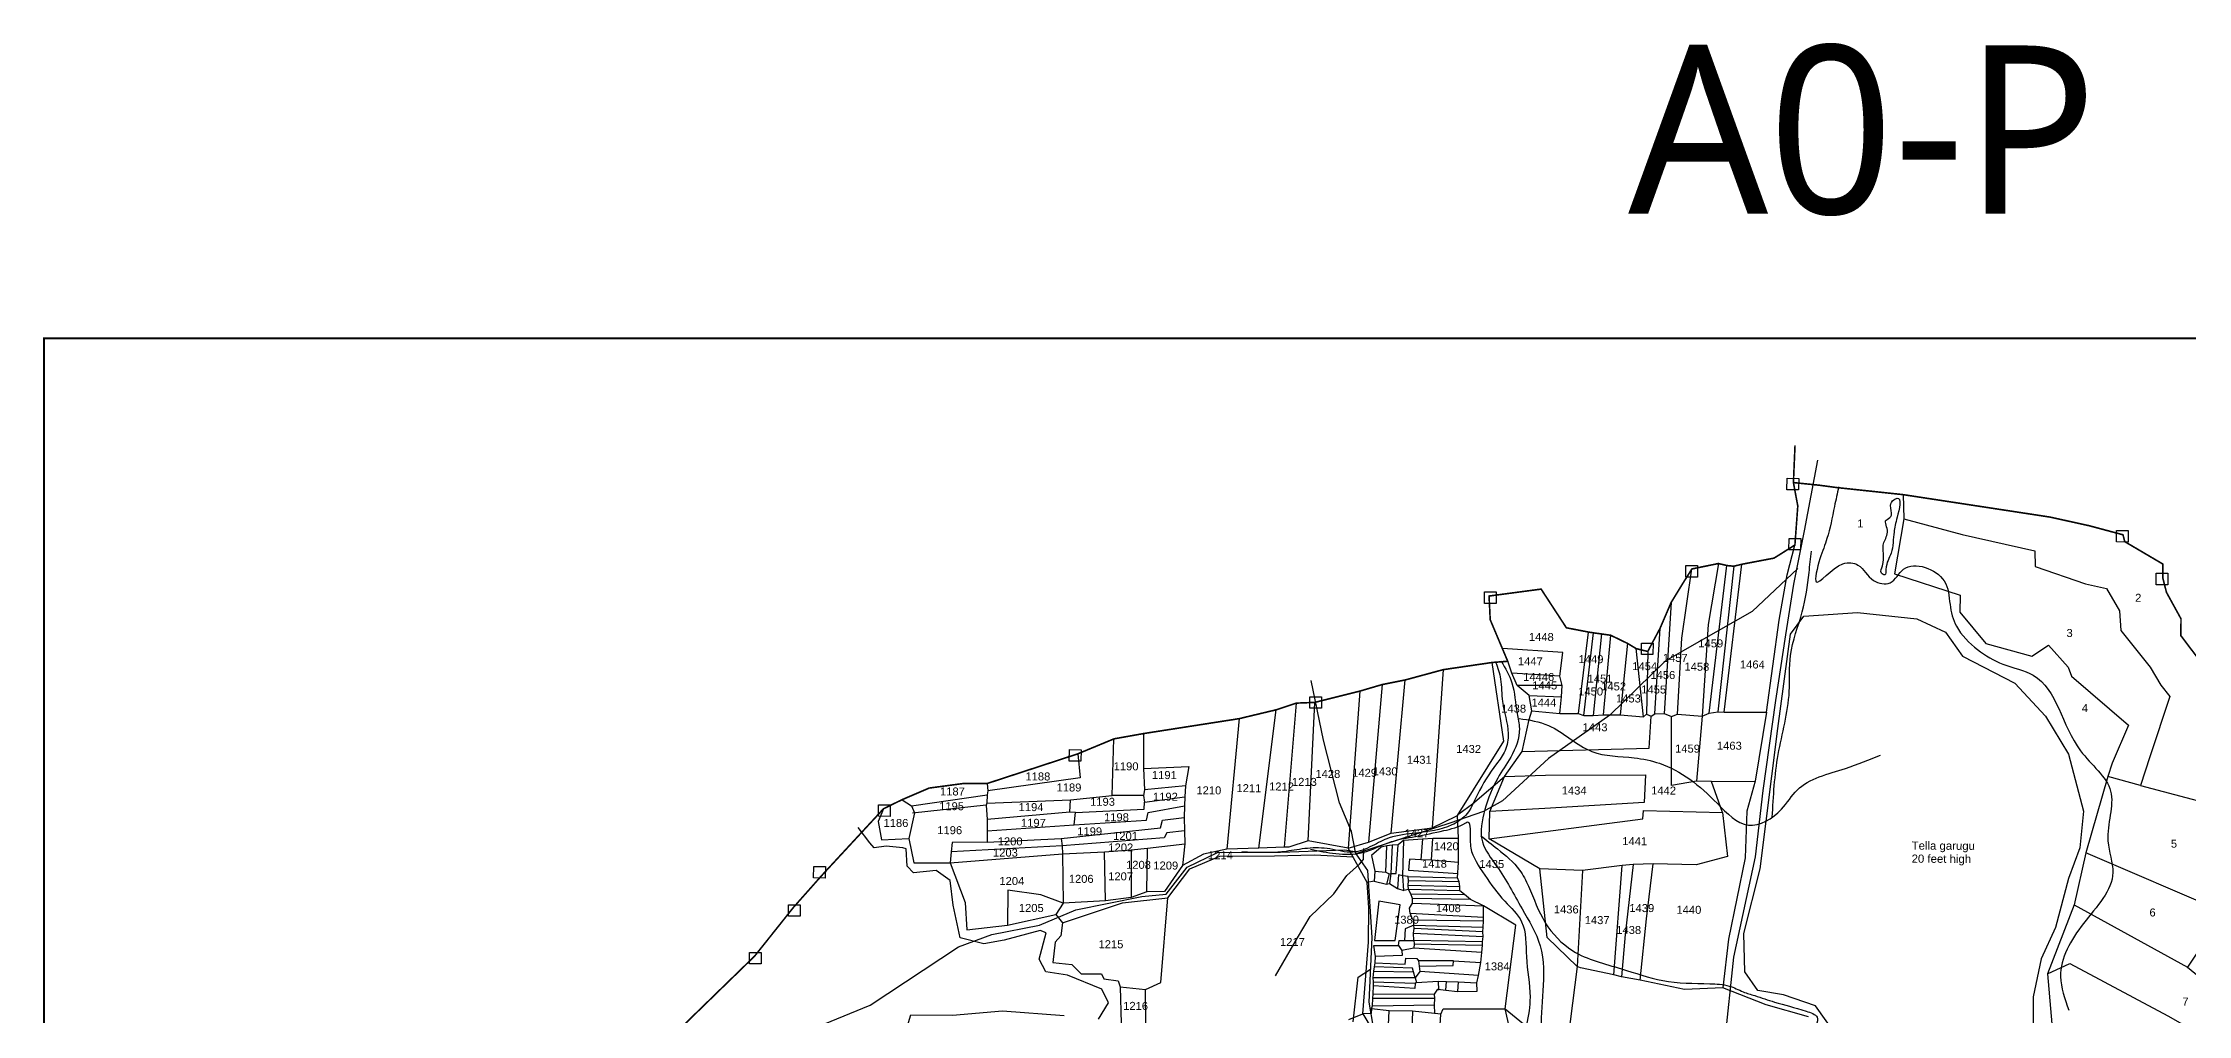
# Model space of a CAD drawing. Header units: inches. Extents: x 179671 to 186600, y 1613438 to 1621634.
# Drawn here: x 179671 to 183692, y 1619810 to 1621634 of the extents above; entities that cross this region are included whole.
import ezdxf
from ezdxf.enums import TextEntityAlignment as Align

# ---------------------------------------------------------------- set-up
doc = ezdxf.new("R2010")
doc.units = ezdxf.units.IN
doc.header["$LTSCALE"] = 15
doc.header["$MEASUREMENT"] = 0
for name, color, linetype in [('CADAS', 1, 'Continuous'), ('HILLS', 3, 'Continuous'), ('PLOT', 7, 'Continuous'), ('PLOT NO', 7, 'Continuous'), ('ROAD', 1, 'Continuous'), ('STREAM', 4, 'Continuous'), ('text1', 7, 'Continuous'), ('text2', 7, 'Continuous'), ('VILLAGE BOUNADRY', 5, 'Continuous'), ('VILLAGE BOUNADRY STONES', 1, 'Continuous')]:
    doc.layers.add(name, color=color, linetype=linetype)
doc.styles.get("Standard").update_dxf_attribs({"font": 'arial.ttf'})
doc.styles.add('TMS', font='trebuc.ttf')

msp = doc.modelspace()

# ---------------------------------------------------------------- linework, layer by layer
at = {"layer": 'HILLS'}
for points in [[(183073.7, 1619715.2), (182994.2, 1619827.3), (182934.1, 1619847.9), (182885.9, 1619856.1), (182861.6, 1619891.6), (182859.6, 1619963.3), (182890.2, 1620084.5), (182923, 1620347.8), (182947, 1620524.4), (182972.1, 1620558.3), (183072.6, 1620565.3), (183183.8, 1620553.5), (183237.6, 1620528.4), (183269.2, 1620483.4), (183367.8, 1620432.6), (183425.1, 1620370.7), (183467.9, 1620299.7), (183496.5, 1620192.8), (183489.4, 1620123.6), (183468.2, 1620066.4), (183443.9, 1619974.2), (183417, 1619915.9), (183402, 1619844.5), (183402.2, 1619762.3)], [(181649.7, 1619802.6), (181668.2, 1619832.9), (181655.8, 1619858.7), (181591.9, 1619884.9), (181550.7, 1619891.1), (181538.4, 1619914.9), (181551.6, 1619964.2), (181540.2, 1619968.6), (181472.9, 1619950.4), (181434.9, 1619943.5), (181390.5, 1619955.1), (181377.1, 1620016.6), (181371.8, 1620062.7), (181345.3, 1620081.3), (181303, 1620077.1), (181291.1, 1620089.6), (181289.1, 1620122.1), (181282.6, 1620123.8), (181251.7, 1620127.1), (181229.4, 1620124), (181220.8, 1620133.2), (181199.2, 1620162)], [(181273.2, 1619728.8), (181297.7, 1619810.7), (181376.3, 1619810.3), (181469.7, 1619818), (181585.1, 1619809.4)]]:
    msp.add_lwpolyline(points, dxfattribs=at)
at = {"layer": 'PLOT'}
for points in [[(183158.1, 1620786.4), (183159.7, 1620740.7), (183142, 1620638), (183265.2, 1620597.8), (183264.6, 1620566.2), (183313.1, 1620507.1), (183399.2, 1620483.2), (183430.5, 1620503.8), (183467.7, 1620462.7), (183473.9, 1620445.9), (183580.6, 1620353.9), (183550.1, 1620282.9), (183541.8, 1620257.9), (183501, 1620114.2), (183479.1, 1620016.7), (183429.1, 1619887.6), (183447.1, 1619677.9), (183652.7, 1619549.9), (183751.3, 1619486.4)], [(183159.7, 1620740.7), (183268.9, 1620711.8), (183405.2, 1620680.7), (183405.9, 1620651.4), (183499.9, 1620619.3), (183539.4, 1620610.2), (183563.7, 1620568.2), (183566, 1620531.7), (183621.5, 1620462.7), (183641, 1620428.8), (183658, 1620407.6), (183620.5, 1620294.3), (183603.2, 1620241), (183541.8, 1620257.9)], [(182462, 1620380.7), (182514.6, 1620376), (182549.2, 1620376.1), (182559.3, 1620371.8), (182577.1, 1620372.2), (182596.4, 1620373.3), (182627.8, 1620373.6), (182671.2, 1620369.8), (182677.2, 1620374.4), (182686.1, 1620370.8), (182692.9, 1620375.4), (182710.2, 1620375.7), (182723.8, 1620370.5), (182735.3, 1620374.3), (182781.2, 1620371.1), (182794.4, 1620376.5), (182810.6, 1620378.7), (182822.8, 1620378.6), (182902.3, 1620378.3), (182925.8, 1620550.9), (182940.8, 1620635.8), (182955.3, 1620691.9)], [(182735.3, 1620374.3), (182743.4, 1620517.4), (182762.2, 1620647)], [(182811.9, 1620657.2), (182792.8, 1620542.5), (182781.2, 1620371.1), (182770.7, 1620248.8)], [(182794.4, 1620376.5), (182827.7, 1620653.4)], [(182840.8, 1620652.1), (182810.6, 1620378.7)], [(182822.8, 1620378.6), (182855.8, 1620655.8)], [(182723.1, 1620583.8), (182710.2, 1620375.7)], [(182568, 1620528.7), (182549.2, 1620376.1)], [(182559.3, 1620371.8), (182577.4, 1620527.2)], [(182592.4, 1620525.1), (182577.1, 1620372.2)], [(182596.4, 1620373.3), (182610, 1620522.6)], [(182692.9, 1620375.4), (182702.5, 1620535.7)], [(182422.4, 1619778.4), (182412.4, 1619821.8), (182432, 1619978.6), (182371.2, 1620014.9), (182347, 1620027.1), (182336.1, 1620036.6), (182327.1, 1620043.1), (182327.3, 1620051.4), (182325.6, 1620060.3), (182322.8, 1620067.7), (182324.9, 1620096.5), (182324.9, 1620142.3), (182322.5, 1620184.5), (182325.4, 1620187.5), (182351, 1620206.6), (182410.8, 1620257.5), (182444, 1620304.3), (182457.2, 1620364.3), (182462, 1620380.7), (182457.2, 1620409.6), (182434.3, 1620428.4), (182424.9, 1620451.6), (182416.9, 1620473.8)], [(182514.6, 1620376), (182518, 1620407.3), (182519, 1620428.2), (182514.8, 1620446), (182520.1, 1620490.4), (182407, 1620497.8)], [(182641.2, 1620507.5), (182627.8, 1620373.6)], [(182671.2, 1620369.8), (182657.6, 1620497.6)], [(182679.4, 1620492.2), (182677.2, 1620374.4)], [(182198.5, 1620151.6), (182224.4, 1620438.7)], [(182296, 1620458.1), (182275.1, 1620161.4)], [(182322.5, 1620184.5), (182409.6, 1620324), (182388, 1620471.6)], [(182514.8, 1620446), (182424.9, 1620451.6)], [(183745.2, 1620434.1), (183761.8, 1620311.5), (183806.2, 1620187.3), (183760.3, 1620003), (183691.6, 1619900.1), (183841, 1619777.3), (183887.3, 1619779.7), (184125.5, 1619673), (184012.2, 1619505.9), (184094.1, 1619461.3), (184154.7, 1619458), (184254.5, 1619566.6), (184371.5, 1619694.1), (184450.4, 1619798.7), (184457.2, 1619809.2)], [(182020.3, 1620395.3), (181997.7, 1620125)], [(182042.7, 1620136.9), (182055.1, 1620396.7)], [(182139.9, 1620417.9), (182117.8, 1620123.3)], [(182181.4, 1620430.1), (182156, 1620134.3)], [(182519, 1620428.2), (182434.3, 1620428.4)], [(182457.2, 1620409.6), (182518, 1620407.3)], [(181913.5, 1620366.2), (181890.5, 1620121.1)], [(181950.4, 1620123.2), (181982.8, 1620382.8)], [(182382.3, 1620141), (182670.2, 1620178.2), (182671.6, 1620194.2), (182819.7, 1620190.4), (182798.8, 1620248.3), (182770.7, 1620248.8), (182724.1, 1620240.9), (182724.2, 1620270.5), (182723.8, 1620370.5)], [(182444, 1620304.3), (182682.3, 1620311.1), (182686.1, 1620370.8)], [(182902.3, 1620378.3), (182881, 1620249.2), (182865.1, 1620192.7), (182861.8, 1620105.2), (182830.9, 1619952.6), (182820.3, 1619861.5)], [(181604.3, 1620167.3), (181606.9, 1620190.4), (181595.8, 1620190.8), (181597.5, 1620213.7), (181675.6, 1620222.1), (181678.7, 1620328.3)], [(181734.1, 1620338.2), (181734, 1620272.6), (181819.2, 1620276.5), (181813.1, 1620239.9), (181811.4, 1620219.6), (181810.7, 1620202.6), (181810.6, 1620180.7), (181811.2, 1620155.5), (181811.7, 1620131.2), (181807.1, 1620091)], [(181610.7, 1620300.1), (181615.6, 1620255.4), (181442.4, 1620230.6)], [(181734, 1620272.6), (181735.9, 1620232.4)], [(183603.2, 1620241), (183806.2, 1620187.3), (183947, 1620098.6), (183976, 1620221.4), (184004.1, 1620275.5)], [(181441.2, 1620244.6), (181442.4, 1620230.6), (181441.2, 1620223.5), (181440.3, 1620207.9), (181439.1, 1620204.2), (181440.8, 1620176.8), (181440.7, 1620155.5), (181440.8, 1620134.5), (181375.4, 1620133.9), (181373.3, 1620116.1), (181371.6, 1620096)], [(181813.1, 1620239.9), (181735.9, 1620232.4), (181734.4, 1620221.9), (181735.8, 1620209.3)], [(182980.9, 1619806.8), (182901.5, 1619829.7), (182820.3, 1619861.5), (182748, 1619857.9), (182665.2, 1619875.7), (182630.2, 1619881.9), (182615.6, 1619885.4), (182553.4, 1619898.6), (182546.9, 1619901), (182490.6, 1619956), (182477.2, 1620084.3), (182382.3, 1620141), (182383.5, 1620191.9), (182410.8, 1620257.5), (182487.7, 1620260), (182674.9, 1620260.8), (182672.5, 1620209.1), (182486.4, 1620197.9), (182383.5, 1620191.9)], [(182798.8, 1620248.3), (182881, 1620249.2)], [(181246.7, 1620197.2), (181236.4, 1620173.5), (181242.9, 1620138.9), (181294.3, 1620141.4), (181303.3, 1620095.6), (181371.6, 1620096), (181399.5, 1620021.1), (181403.1, 1619969.8), (181478.9, 1619978.6), (181569.7, 1619998.7), (181582, 1619983.2), (181579.2, 1619959.1), (181568.5, 1619946.7), (181563.9, 1619908.6), (181599.6, 1619904.8), (181617.4, 1619887.7), (181655.1, 1619887.6), (181659.6, 1619878), (181686.5, 1619874.5), (181690.1, 1619862.9), (181692, 1619794.2)], [(181281.5, 1620214.2), (181298.9, 1620202.7), (181305, 1620189.5), (181294.3, 1620141.4)], [(181298.9, 1620202.7), (181441.2, 1620223.5)], [(181439.1, 1620204.2), (181300.8, 1620188.6)], [(181440.3, 1620207.9), (181597.5, 1620213.7)], [(181440.7, 1620155.5), (181604.3, 1620167.3), (181739.8, 1620175.7), (181743, 1620190), (181810.7, 1620202.6)], [(181606.9, 1620190.4), (181735.2, 1620196.5), (181735.8, 1620209.3), (181811.4, 1620219.6)], [(181734.4, 1620221.9), (181675.6, 1620222.1)], [(181811.2, 1620155.5), (181777.7, 1620152.2), (181772.7, 1620142.9), (181581.5, 1620127.4), (181373.3, 1620116.1)], [(181595.8, 1620190.8), (181440.8, 1620176.8)], [(181440.8, 1620134.5), (181579.8, 1620141.1), (181766, 1620161.7), (181769.6, 1620175.7), (181805.4, 1620180.2), (181810.6, 1620180.7)], [(182117.8, 1620123.3), (182156, 1620134.3), (182198.5, 1620151.6), (182275.1, 1620161.4), (182320.5, 1620183.2), (182322.5, 1620184.5)], [(182819.7, 1620190.4), (182829, 1620107.6), (182770.2, 1620092.1), (182689.3, 1620094), (182651.9, 1620092.9), (182631.4, 1620090.5), (182557.4, 1620081.6), (182477.2, 1620084.3)], [(181371.6, 1620096), (181582.1, 1620112.7), (181660.7, 1620116.4), (181710.7, 1620120), (181741.6, 1620123.4), (181811.7, 1620131.2)], [(181579.8, 1620141.1), (181581.5, 1620127.4), (181582.1, 1620112.7), (181583.5, 1620019.8), (181541.6, 1620036), (181479.8, 1620044.6), (181478.9, 1619978.6)], [(182119.2, 1619802.1), (182145.2, 1619812.7), (182155.8, 1619947.1), (182156.8, 1620011.6), (182153.5, 1620058.7), (182117.8, 1620123.3), (182042.7, 1620136.9), (182006.3, 1620124.9), (181997.7, 1620125), (181950.4, 1620123.2), (181890.5, 1620121.1), (181846.3, 1620111.9), (181807.1, 1620091), (181773.3, 1620041.9), (181740.3, 1620041.5), (181710.8, 1620030.6), (181663.1, 1620024.6), (181583.5, 1620019.8), (181569.7, 1619998.7)], [(181663.1, 1620024.6), (181660.7, 1620116.4)], [(181710.7, 1620120), (181710.8, 1620030.6)], [(181740.3, 1620041.5), (181741.6, 1620123.4)], [(182222.2, 1620138.1), (182211.7, 1620129.3), (182200.3, 1620128.7), (182190.4, 1620127.6), (182179.5, 1620125), (182161.5, 1620109.8), (182167.7, 1620080.2), (182166.5, 1620061.2), (182153.5, 1620058.7)], [(182167.7, 1620080.2), (182188.5, 1620078.4), (182194.6, 1620075.3), (182197.7, 1620075.8), (182207.5, 1620075.7), (182211.7, 1620129.3)], [(182188.5, 1620078.4), (182190.4, 1620127.6)], [(182200.3, 1620128.7), (182197.7, 1620075.8)], [(182240.8, 1619950.1), (182240.3, 1619964.1), (182241.4, 1619972.7), (182240.9, 1619978.7), (182240.4, 1619988.1), (182238.1, 1619990.2), (182234.1, 1620001.1), (182233, 1620010.8), (182238.7, 1620020.1), (182238.1, 1620028.7), (182235.1, 1620037.6), (182231.2, 1620046), (182230.2, 1620053.6), (182230.6, 1620062), (182230.2, 1620070.2), (182220.2, 1620071.2), (182212, 1620073), (182210.2, 1620047.9), (182222.2, 1620043.6), (182220.2, 1620071.2), (182222.2, 1620138.1), (182256.9, 1620140.5), (182276.3, 1620141.8), (182324.9, 1620142.3)], [(182256.9, 1620140.5), (182254.1, 1620101.2)], [(182273.9, 1620100.6), (182276.3, 1620141.8)], [(184159, 1619764.6), (183958.4, 1619887.4), (183873.7, 1619940), (183760.3, 1620003), (183501, 1620114.2)], [(181582, 1619983.2), (181694.5, 1620020.8), (181779.8, 1620029.8), (181821, 1620084.6), (181877.5, 1620108.3), (181979.9, 1620108.6), (182054, 1620110.7), (182127.9, 1620107)], [(182194.6, 1620075.3), (182189.5, 1620055.7)], [(182197.7, 1620075.8), (182195.4, 1620057.2)], [(182324.9, 1620096.5), (182273.9, 1620100.6), (182254.1, 1620101.2), (182232.8, 1620102.6), (182230.7, 1620081.7), (182323.9, 1620075.6)], [(182557.4, 1620081.6), (182546.9, 1619901)], [(182615.6, 1619885.4), (182631.4, 1620090.5)], [(182651.9, 1620092.9), (182636.8, 1619961.4), (182630.2, 1619881.9)], [(182665.2, 1619875.7), (182677, 1619990.6), (182689.3, 1620094)], [(182166.5, 1620061.2), (182189.5, 1620055.7), (182195.4, 1620057.2), (182210.2, 1620047.9)], [(182327.1, 1620043.1), (182231.2, 1620046), (182222.2, 1620043.6)], [(182230.2, 1620070.2), (182322.8, 1620067.7)], [(182230.2, 1620053.6), (182327.3, 1620051.4)], [(182325.6, 1620060.3), (182230.6, 1620062)], [(182235.1, 1620037.6), (182336.1, 1620036.6)], [(181738.7, 1619786.9), (181737.9, 1619858.4), (181766.4, 1619871.3), (181779.8, 1620029.8)], [(182166.9, 1619950), (182206.1, 1619950.1), (182215.3, 1620016.8), (182175, 1620023.8), (182166.9, 1619950)], [(182234.1, 1620001.1), (182371.7, 1619993.9)], [(182347, 1620027.1), (182238.1, 1620028.7)], [(182238.7, 1620020.1), (182371.2, 1620014.9)], [(182280.1, 1619812.9), (182279.8, 1619829.3), (182280.5, 1619841.2), (182279.5, 1619849.7), (182286.1, 1619858.9), (182301.1, 1619857.2), (182322.9, 1619854.7), (182359.8, 1619855.2), (182359.2, 1619870.6), (182362, 1619884.6), (182366.2, 1619909.1), (182368.2, 1619927.7), (182369.6, 1619941), (182369.4, 1619947.6), (182370.9, 1619957.7), (182370.1, 1619966.5), (182371, 1619974.8), (182371.7, 1619986.2), (182371.7, 1619993.9), (182371.2, 1620014.9)], [(183479.1, 1620016.7), (183691.6, 1619900.1)], [(182212, 1619940.7), (182213.2, 1619950.2), (182223.5, 1619950.1), (182240.8, 1619950.1), (182241.3, 1619944), (182240.8, 1619935.7), (182218.2, 1619931.6)], [(182240.9, 1619978.7), (182224.9, 1619972), (182223.5, 1619950.1)], [(182240.3, 1619964.1), (182370.9, 1619957.7)], [(182371.7, 1619986.2), (182240.4, 1619988.1)], [(182240.9, 1619978.7), (182371, 1619974.8)], [(182370.1, 1619966.5), (182241.4, 1619972.7)], [(182161.5, 1619821.6), (182163.5, 1619827.7), (182164.2, 1619841.3), (182164.4, 1619850.1), (182165.2, 1619864.9), (182165.1, 1619872.6), (182164.5, 1619880.3), (182166, 1619892.8), (182167, 1619900.9), (182168.4, 1619908.3), (182169.1, 1619920.3), (182165.8, 1619940.6), (182212, 1619940.7), (182218.2, 1619931.6), (182219.1, 1619921.9), (182169.1, 1619920.3)], [(182168.4, 1619908.3), (182224.5, 1619905.7), (182225.7, 1619917.1), (182246.4, 1619916.6), (182249.6, 1619912.1), (182251.1, 1619902.2), (182252.3, 1619891.9), (182243.5, 1619880), (182240.1, 1619891.3), (182238.4, 1619898.3), (182167, 1619900.9)], [(182369.4, 1619947.6), (182240.8, 1619950.1)], [(182368.2, 1619927.7), (182240.8, 1619935.7)], [(182241.3, 1619944), (182369.6, 1619941)], [(182315.3, 1619912.2), (182249.6, 1619912.1)], [(182251.1, 1619902.2), (182314.6, 1619903.4), (182315.3, 1619912.2), (182366.2, 1619909.1)], [(182243.5, 1619880), (182164.5, 1619880.3)], [(182165.1, 1619872.6), (182243.2, 1619870)], [(182243.5, 1619880), (182245.8, 1619871.2), (182243.2, 1619870), (182243, 1619859.9), (182165.2, 1619864.9)], [(182166, 1619892.8), (182240.1, 1619891.3)], [(182245.8, 1619871.2), (182286.6, 1619873.9), (182302.3, 1619873.4), (182323.9, 1619872.5), (182359.2, 1619870.6)], [(182362, 1619884.6), (182252.3, 1619891.9)], [(182286.6, 1619873.9), (182287.4, 1619856.9)], [(182301.1, 1619857.2), (182302.3, 1619873.4)], [(182323.9, 1619872.5), (182322.9, 1619854.7)], [(182546.9, 1619901), (182525, 1619729.1), (182562.3, 1619658.2), (182563.2, 1619626.1), (182553.8, 1619596.3), (182578.9, 1619561.7), (182635.4, 1619409.6), (182710.8, 1619345.6), (182736.2, 1619340.3), (182828.1, 1619348.7), (182927.2, 1619312.8), (182996.2, 1619315.1), (183117.9, 1619395.8), (183128.6, 1619611.9), (183069.5, 1619584.2), (183041.4, 1619573), (182899.3, 1619562.8)], [(183429.1, 1619887.6), (183470.7, 1619906.8), (183654.2, 1619808.5), (183842.9, 1619701.3), (183887.3, 1619779.7), (183958.4, 1619887.4)], [(181690.1, 1619862.9), (181737.9, 1619858.4)], [(182280.5, 1619841.2), (182164.2, 1619841.3)], [(182164.4, 1619850.1), (182279.5, 1619849.7)], [(182145.2, 1619812.7), (182162.8, 1619783.2), (182156.8, 1619766.8), (182141.7, 1619509)], [(182291.3, 1619811.6), (182238.3, 1619817.7), (182194.7, 1619818.1), (182161.5, 1619821.6), (182160.8, 1619813.1), (182145.2, 1619812.7)], [(182163.5, 1619827.7), (182279.8, 1619829.3)], [(182179.5, 1619501.1), (182194.7, 1619818.1)], [(182238.3, 1619817.7), (182227.1, 1619497.6)], [(182274.3, 1619494.2), (182275.7, 1619510.9), (182277.8, 1619530), (182278, 1619569.6), (182279.4, 1619603.8), (182283.3, 1619640.9), (182284.1, 1619658.4), (182285.7, 1619681.4), (182289.9, 1619781.3), (182291.3, 1619811.6), (182296.1, 1619822.2), (182412.4, 1619821.8)], [(182412.4, 1619821.8), (182525, 1619729.1), (182900.4, 1619636.4)]]:
    msp.add_lwpolyline(points, dxfattribs=at)
at = {"layer": 'ROAD'}
for points in [[(182824.2, 1619758.7), (182841.1, 1619919.1), (182881.2, 1620106.9), (182895.5, 1620231.2), (182919.7, 1620400), (182938.5, 1620523.3), (182953.2, 1620618.4), (182973, 1620718.2), (182998.5, 1620850.9)], [(182960.7, 1620647.9), (182874.9, 1620566.9), (182775.3, 1620510.5), (182712.1, 1620473.8), (182608.3, 1620372.9), (182493.1, 1620291.7), (182407.3, 1620212.3), (182371.4, 1620191.9), (182308.3, 1620170), (182164.2, 1620123), (182131.9, 1620112.9), (182123.9, 1620154.4), (182101.6, 1620208.2), (182071.7, 1620325.8), (182048.6, 1620437.9)], [(180803.9, 1619732.2), (180869.2, 1619708), (180975, 1619727.5), (181221.5, 1619828.7), (181387.2, 1619938.3), (181449.9, 1619961.2), (181539.4, 1619978.7), (181607.5, 1620007.4), (181731.2, 1620032.5), (181776.4, 1620037.2), (181816, 1620087.4), (181872.9, 1620115.4), (181991.2, 1620115.7), (182111.6, 1620120.1), (182134.3, 1620116.4)], [(182131.9, 1620112.9), (182154.2, 1620081.2), (182162.4, 1619955.4), (182156.3, 1619834.2), (182164.8, 1619787.1)], [(182127.2, 1619797.6), (182136.3, 1619881.1), (182159.5, 1619896.6)]]:
    msp.add_lwpolyline(points, dxfattribs=at)
at = {"layer": 'STREAM'}
msp.add_lwpolyline([(181981.5, 1619884), (182022.6, 1619955.2), (182046.3, 1619995), (182090.6, 1620037.3), (182115.2, 1620072.3), (182139.2, 1620093.4), (182146.3, 1620101.8), (182147.3, 1620122.4)], dxfattribs=at)
for points in [[(183037.1, 1620800.8), (183029.5, 1620764.3), (183015.4, 1620703.9), (183002.3, 1620666), (182995.2, 1620622.6), (183045.3, 1620656.6), (183073.5, 1620654.2), (183102.9, 1620625.4), (183133.9, 1620621.2), (183159, 1620646.5), (183235.2, 1620624.4), (183246.1, 1620580.5), (183258.2, 1620539.5), (183297.8, 1620495.9), (183345.3, 1620468.5), (183402.1, 1620447.5), (183490.7, 1620306.1), (183547.2, 1620230.2), (183542.1, 1620136.9), (183551.3, 1620077.7), (183496.5, 1619982.2), (183453.4, 1619882.3), (183468.6, 1619819.6)], [(183128, 1620739.8), (183136.2, 1620747.8), (183134.5, 1620765.9), (183140.9, 1620776.8), (183146.9, 1620779.8), (183147, 1620743.9), (183141.1, 1620716.2), (183135.7, 1620676.8), (183126, 1620646.2), (183123.6, 1620636), (183117.9, 1620639.2), (183119.4, 1620653), (183122.1, 1620696.6), (183128.6, 1620719.5), (183128, 1620739.8), (183128.9, 1620740)], [(182912.9, 1620181.3), (182924, 1620299), (182944.8, 1620417), (182947, 1620484.9), (182969, 1620566.6), (182981.8, 1620640.2), (182986.2, 1620680.4)], [(182404.9, 1620473.9), (182424.5, 1620433.6), (182434.5, 1620375.9), (182438.7, 1620347.6), (182422.6, 1620294.2), (182398.1, 1620254.7), (182374.3, 1620195.8), (182369.4, 1620135.2), (182396.1, 1620089.7), (182443.7, 1620009.7), (182477.7, 1619939.9), (182482.9, 1619855.7), (182480.4, 1619775), (182507, 1619673.5), (182528.6, 1619617), (182558.1, 1619555.6), (182575.6, 1619516.9), (182605, 1619461.8), (182614.7, 1619424.4), (182644.6, 1619374.7), (182690.9, 1619352.2), (182721.7, 1619318.6), (182714.2, 1619251.4), (182736.7, 1619184.8), (182760.5, 1619135.7), (182804.6, 1619071.8), (182838, 1619048.5), (182890.3, 1619025.1), (182965.8, 1618995.6), (182995, 1618982.1), (183015.3, 1618959.1), (183044.3, 1618917.3), (183083.1, 1618846.8), (183116.9, 1618806.7), (183196.7, 1618756), (183236.6, 1618724.9), (183269.5, 1618693.4), (183298.2, 1618671.4), (183339.4, 1618632.4), (183386.9, 1618600.9), (183453.8, 1618561.1)], [(182394.3, 1620472.4), (182403.5, 1620440.4), (182406.9, 1620398.4), (182417.9, 1620338.3), (182411.9, 1620306.2), (182396, 1620281.3), (182360.2, 1620224.1), (182338, 1620184.6), (182312, 1620166.8), (182246, 1620151.6), (182194.6, 1620142.4), (182163, 1620127.6), (182126.3, 1620115.7), (182083.4, 1620121.8), (182041.6, 1620122.9), (182001.3, 1620117.3), (181939.2, 1620115.2), (181918.7, 1620116.1)], [(182438.1, 1620366.6), (182493.1, 1620353.4), (182574.7, 1620304.6), (182653.8, 1620292.7), (182701.4, 1620282.4), (182809.9, 1620207.3), (182868, 1620166.4), (182930.1, 1620196.2), (182959.3, 1620232.1), (183050.2, 1620272.9), (183115.9, 1620298)], [(182047.3, 1620121.6), (182094.7, 1620113), (182145.2, 1620115.1), (182199.3, 1620135.7), (182243.3, 1620145), (182297, 1620156.1), (182338.1, 1620170.7), (182341.8, 1620172.5), (182346.5, 1620159.3), (182347.7, 1620123.2), (182373.8, 1620072.7), (182411.3, 1620023.7), (182442.9, 1619985.2), (182451.9, 1619919.7), (182458.7, 1619843.8), (182451.8, 1619791.3), (182441.6, 1619767.3), (182405.8, 1619757.4), (182360.3, 1619758), (182299.7, 1619754), (182273.6, 1619756.7), (182228.6, 1619756.4), (182192.5, 1619763.3), (182177.7, 1619757.5), (182101.2, 1619745.5), (182033.9, 1619730.6), (181979.5, 1619713.6), (181947.9, 1619700.7), (181891.9, 1619696.3), (181841.8, 1619683.1), (181797.9, 1619653.4), (181797, 1619638.7)], [(182366, 1620146.7), (182397.6, 1620121.7), (182439, 1620082.1), (182455.8, 1620051.9), (182487.2, 1619983.5), (182538.7, 1619930.9), (182629.9, 1619897), (182707.4, 1619875), (182795.8, 1619869), (182832, 1619864.7), (182858.3, 1619853.8), (182879.9, 1619846.6), (182917, 1619834.7), (182976.2, 1619817.6), (182996.8, 1619806.2), (182983.6, 1619773.1), (182972.7, 1619744), (182962.2, 1619721.9), (182950.9, 1619707.9), (182943.7, 1619679.7), (182923.4, 1619653.5), (182916.1, 1619596.2), (182911.3, 1619579.3)]]:
    msp.add_spline(points, degree=3, dxfattribs=at)
at = {"layer": 'text2', "color": 5, "const_width": 4}
msp.add_lwpolyline([(179672.8, 1621079.7), (186596.1, 1621079.7), (186596.1, 1613441.9), (179672.8, 1613441.9)], close=True, dxfattribs=at)
at = {"layer": 'VILLAGE BOUNADRY', "const_width": 3}
for points in [[(182955.5, 1620878.8), (182952.5, 1620809), (182992.7, 1620804.9), (183000.7, 1620804.1), (183033.4, 1620799.7), (183158.1, 1620786.4), (183433.5, 1620744.3), (183507.3, 1620728), (183570.3, 1620711.1), (183573.7, 1620698.2), (183644.9, 1620656.3), (183644.8, 1620630.9), (183651.9, 1620603), (183679.1, 1620553.5), (183678.9, 1620521.8), (183745.2, 1620434.1)], [(180826.8, 1619747.3), (181005.2, 1619920.9), (181077.7, 1620012), (181130.9, 1620072), (181246.7, 1620197.2), (181281.5, 1620214.2), (181332.3, 1620236), (181396, 1620244.5), (181441.2, 1620244.6), (181610.7, 1620300.1), (181678.7, 1620328.3), (181734.1, 1620338.2), (181913.5, 1620366.2), (181982.8, 1620382.8), (182020.3, 1620395.3), (182055.1, 1620396.7), (182139.9, 1620417.9), (182181.4, 1620430.1), (182224.4, 1620438.7), (182296, 1620458.1), (182388, 1620471.6), (182416.9, 1620473.8), (182384.1, 1620551.7), (182381.9, 1620596.2), (182479.5, 1620609.2), (182526.9, 1620536.6), (182568, 1620528.7), (182577.4, 1620527.2), (182592.4, 1620525.1), (182610, 1620522.6), (182641.2, 1620507.5), (182657.6, 1620497.6), (182679.4, 1620492.2), (182702.5, 1620535.7), (182723.1, 1620583.8), (182744.9, 1620619.5), (182762.2, 1620647), (182811.9, 1620657.2), (182827.7, 1620653.4), (182840.8, 1620652.1), (182855.8, 1620655.8), (182916.2, 1620667.3), (182955.3, 1620691.9), (182960.7, 1620765), (182952.5, 1620809)]]:
    msp.add_lwpolyline(points, dxfattribs=at)
at = {"layer": 'VILLAGE BOUNADRY STONES'}
for points in [[(182940.5, 1620817), (182962.4, 1620816.9), (182962.3, 1620795.4), (182940.4, 1620795.5)], [(183558.2, 1620719.1), (183580.1, 1620719), (183580, 1620697.5), (183558.2, 1620697.6)], [(182944.3, 1620704.3), (182966.1, 1620704.3), (182966, 1620682.7), (182944.2, 1620682.8)], [(182750.7, 1620653.3), (182772.5, 1620653.2), (182772.4, 1620631.6), (182750.6, 1620631.7)], [(183632.8, 1620638.9), (183654.6, 1620638.9), (183654.5, 1620617.3), (183632.7, 1620617.4)], [(182373.5, 1620603.8), (182395.3, 1620603.8), (182395.2, 1620582.2), (182373.4, 1620582.3)], [(182667.5, 1620507.9), (182689.3, 1620507.8), (182689.2, 1620486.3), (182667.4, 1620486.4)], [(182045.8, 1620407.4), (182067.6, 1620407.3), (182067.5, 1620385.8), (182045.7, 1620385.8)], [(181595.1, 1620308.1), (181617, 1620308), (181616.9, 1620286.5), (181595, 1620286.5)], [(181237.3, 1620204.5), (181259.2, 1620204.4), (181259.1, 1620182.9), (181237.2, 1620183)], [(181115.8, 1620088.8), (181137.7, 1620088.7), (181137.6, 1620067.2), (181115.7, 1620067.3)], [(181068.8, 1620017.2), (181090.6, 1620017.1), (181090.5, 1619995.6), (181068.7, 1619995.7)], [(180995.3, 1619927.7), (181017.2, 1619927.6), (181017.1, 1619906.1), (180995.2, 1619906.1)]]:
    msp.add_lwpolyline(points, close=True, dxfattribs=at)

# ---------------------------------------------------------------- texts
at = {"layer": 'CADAS', "color": 2, "style": 'TMS'}
msp.add_text('A0-P', height=315.69, dxfattribs=at).set_placement((182642.7, 1621313.2))
at = {"layer": 'PLOT NO'}
for s, p in [('1', (183077.9, 1620732.4)), ('2', (183598.9, 1620592.9)), ('1448', (182479.9, 1620519.4)), ('1459', (182797.5, 1620507.4)), ('3', (183470.3, 1620526.9)), ('1449', (182573.1, 1620477.8)), ('1457', (182730.9, 1620480.2)), ('1464', (182875.6, 1620467.8)), ('1451', (182590, 1620441.3)), ('1452', (182615.4, 1620426.7)), ('1454', (182673.8, 1620464.6)), ('1456', (182707.7, 1620448.1)), ('1458', (182771.5, 1620463.6)), ('1450', (182572.3, 1620417.2)), ('1453', (182643.2, 1620404.1)), ('1455', (182690.6, 1620420.9)), ('4', (183498.9, 1620386)), ('1432', (182343.6, 1620309.4)), ('1463', (182832.4, 1620315.5)), ('1190', (181701.5, 1620276.8)), ('1429', (182148.6, 1620264.6)), ('1430', (182187.1, 1620267.4)), ('1431', (182251.1, 1620289.1)), ('1187', (181375.9, 1620229.6)), ('1188', (181536.1, 1620257.8)), ('1189', (181594.4, 1620237.1)), ('1191', (181773.2, 1620260.4)), ('1210', (181856.6, 1620231.7)), ('1211', (181931.7, 1620235.8)), ('1212', (181992.8, 1620238.9)), ('1213', (182035.7, 1620247.6)), ('1428', (182079.7, 1620262.6)), ('1195', (181374.3, 1620202)), ('1194', (181523.3, 1620200.3)), ('1193', (181657.3, 1620210.3)), ('1192', (181775.2, 1620219.8)), ('1186', (181270, 1620170.6)), ('1196', (181370.8, 1620157)), ('1197', (181527.7, 1620170.8)), ('1199', (181633.2, 1620154.8)), ('1198', (181683.4, 1620181.3)), ('1201', (181700.4, 1620146.2)), ('1203', (181475.2, 1620114.9)), ('1200', (181484.1, 1620136)), ('1202', (181691.5, 1620124.6)), ('1214', (181878.3, 1620110)), ('5', (183665.9, 1620131.7)), ('1206', (181617.3, 1620065.7)), ('1207', (181691.2, 1620070.4)), ('1208', (181724.7, 1620092)), ('1209', (181775.8, 1620090.7)), ('1204', (181487.2, 1620061.6)), ('1205', (181523.7, 1620011.1)), ('1380', (182227.2, 1619989.1)), ('6', (183625.8, 1620002.6)), ('1215', (181673.1, 1619943.1)), ('1217', (182013.3, 1619947.3)), ('1384', (182397, 1619901.5)), ('1216', (181719.3, 1619827.4)), ('7', (183687.4, 1619835.5))]:
    msp.add_text(s, height=15, rotation=359.7684, dxfattribs=at).set_placement(p, align=Align.MIDDLE_CENTER)
for s, p in [('1447', (182435.9, 1620466.4)), ('14446', (182445.8, 1620437)), ('1445', (182463, 1620421.2)), ('1438', (182404.7, 1620377.7)), ('1444', (182461.4, 1620389)), ('1443', (182557.3, 1620342.7)), ('1459', (182730.6, 1620302.6)), ('1434', (182518.1, 1620224)), ('1442', (182685.8, 1620224)), ('1427', (182223.4, 1620143.9)), ('1420', (182278.4, 1620119.5)), ('1441', (182631.7, 1620129)), ('1418', (182256.2, 1620086.8)), ('1435', (182363.7, 1620086.1)), ('1408', (182282.4, 1620003.4)), ('1436', (182503.3, 1620001)), ('1437', (182561.2, 1619980.9)), ('1439', (182644.9, 1620003.5)), ('1440', (182733.2, 1620000.3)), ('1438', (182620.4, 1619962.4))]:
    msp.add_text(s, height=15, rotation=359.7684, dxfattribs=at).set_placement(p)
at = {"layer": 'text1'}
for s, p in [('Tella garugu', (183174.2, 1620120.5)), ('20 feet high', (183174.1, 1620096))]:
    msp.add_text(s, height=15.272, rotation=359.7684, dxfattribs=at).set_placement(p)

doc.saveas('drawing.dxf')
